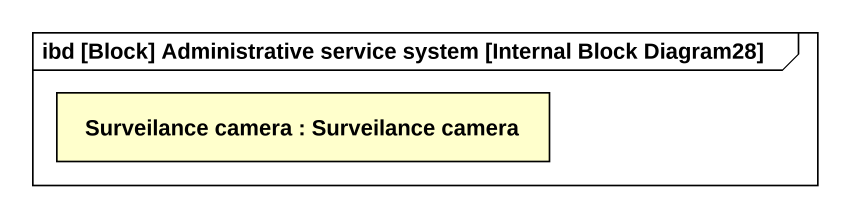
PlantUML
@startuml
mainframe ibd [Block] Administrative service system [Internal Block Diagram28]
rectangle "Surveilance camera : Surveilance camera" as Surveilance_camera #FFFFCC
@enduml
